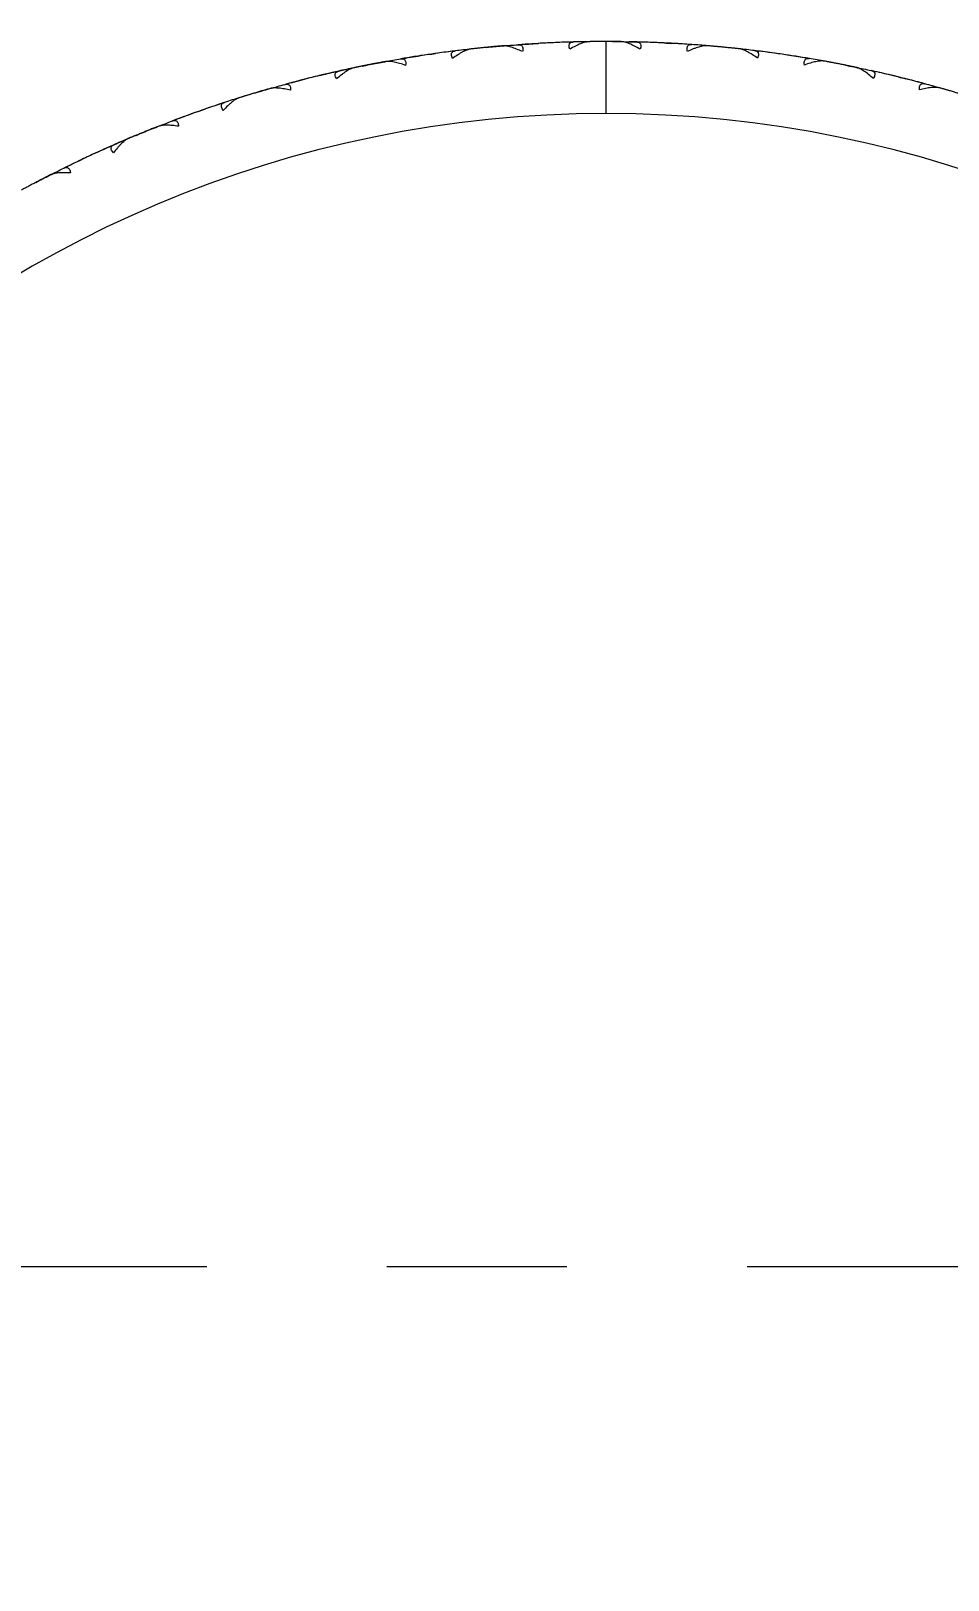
# Model space of a CAD drawing. Extents: x 1661 to 2451, y 0 to 579.
# Drawn here: x 2159.01 to 2171.74, y 520.37 to 541.87 of the extents above; entities that cross this region are included whole.
import ezdxf

# ---------------------------------------------------------------- set-up
doc = ezdxf.new("R2010")
doc.units = 0
doc.header["$LTSCALE"] = 10
doc.header["$MEASUREMENT"] = 0
doc.header["$PDMODE"] = 3
doc.header["$PDSIZE"] = -10
doc.linetypes.add('CENTER', pattern=[2, 1.25, -0.25, 0.25, -0.25])
doc.layers.get('0').update_dxf_attribs({"linetype": 'CONTINUOUS'})
doc.layers.get('DEFPOINTS').update_dxf_attribs({"linetype": 'CONTINUOUS'})
doc.layers.add('1', color=7, linetype='CONTINUOUS')
doc.layers.add('BODY', color=7, linetype='CONTINUOUS')
doc.layers.add('2', color=7, linetype='CONTINUOUS', true_color=0xffffff)
doc.styles.add('Daelim Dimension', font='NanumGothic.ttf')
doc.dimstyles.new('DEFAULT', dxfattribs={"dimscale": 2, "dimtxt": 2, "dimasz": 2, "dimexe": 0, "dimexo": 2, "dimgap": 1, "dimtad": 1, "dimdec": 0, "dimzin": 9, "dimdsep": 46, "dimtxsty": 'Daelim Dimension', "dimcen": 0.5, "dimclrd": 5, "dimclre": 5, "dimclrt": 256, "dimadec": 1, "dimazin": 0, "dimtfac": 1, "dimtdec": 0, "dimtix": 1, "dimtmove": 0, "dimatfit": 3, "dimfxl": 1, "dimtolj": 1, "dimtzin": 1, "dimlwd": 9, "dimlwe": 9, "dimarcsym": 0})

# ---------------------------------------------------------------- blocks, each defined once
blk = doc.blocks.new('*D4')
at = {"color": 5, "lineweight": 9, "ltscale": 0.5, "transparency": 16777216}
for p, q in [((2017.276, 520.671), (2017.276, 490.276)), ((2189.649, 520.674), (2189.649, 490.276)), ((2021.276, 492.276), (2185.649, 492.276))]:
    blk.add_line(p, q, dxfattribs=at)
at = {"color": 5, "ltscale": 0.5, "transparency": 16777216}
for points in [[(2021.276, 492.943), (2021.276, 491.609), (2017.276, 492.276)], [(2185.649, 492.943), (2185.649, 491.609), (2189.649, 492.276)]]:
    blk.add_solid(points, dxfattribs=at)
at = {"layer": 'DEFPOINTS', "color": 0, "ltscale": 0.5, "transparency": 16777216}
for p in [(2017.276, 524.671), (2189.649, 524.674), (2189.649, 492.276)]:
    blk.add_point(p, dxfattribs=at)
at = {"color": 7, "ltscale": 0.5, "transparency": 16777216, "insert": (2103.463, 499.67), "char_height": 10, "attachment_point": 5, "style": 'Daelim Dimension'}
blk.add_mtext('\\A1;172', dxfattribs=at)

msp = doc.modelspace()

# ---------------------------------------------------------------- linework, layer by layer
at = {"layer": '1', "color": 7, "linetype": 'Continuous', "lineweight": 13}
for start, end in [(0, 152.7834), (207.2194, 0)]:
    msp.add_arc((2167.149, 524.674), 22, start, end, dxfattribs=at)
at = {"layer": '1', "color": 7, "linetype": 'Continuous', "lineweight": 18}
msp.add_arc((2167.149, 524.674), 17, 252.7341, 349.8834, dxfattribs=at)
at = {"layer": '2', "color": 7, "linetype": 'Continuous', "lineweight": 13}
msp.add_line((2166.989, 540.722), (2166.989, 541.722), dxfattribs=at)
at = {"layer": '2', "color": 7, "linetype": 'Continuous', "lineweight": 18}
msp.add_line((2170.465, 541.363), (2170.464, 541.363), dxfattribs=at)
for centre, start, end in [((2166.989, 524.722), 97.0664, 99.6536), ((2166.989, 524.722), 91.5264, 94.1136), ((2166.989, 524.722, 0), 85.9864, 88.5736), ((2166.989, 524.722, 0), 80.4464, 83.0336), ((2166.989, 524.722), 102.6064, 105.1936), ((2166.989, 524.722, 0), 74.9064, 77.4936), ((2166.989, 524.722), 108.1464, 110.7336), ((2166.989, 524.722), 113.6864, 116.2736)]:
    msp.add_arc(centre, 17, start, end, dxfattribs=at)
at = {"layer": '2', "color": 7, "linetype": 'Continuous', "lineweight": 13}
for start, end in [(90, 270), (270, 90)]:
    msp.add_arc((2166.989, 524.722), 16, start, end, dxfattribs=at)
at = {"layer": '2', "color": 7, "linetype": 'Continuous', "lineweight": 18}
for points, knots in [([(2164.878, 541.59), (2164.871, 541.59), (2164.785, 541.579), (2164.7, 541.567), (2164.621, 541.556)], [0, 0, 0, 0, 0.078831, 1, 1, 1, 1]), ([(2165.108, 541.618), (2165.093, 541.616), (2165.076, 541.611), (2165.039, 541.598), (2165.019, 541.589), (2164.987, 541.571), (2164.976, 541.565), (2164.953, 541.552), (2164.942, 541.545), (2164.907, 541.522), (2164.882, 541.505), (2164.857, 541.487)], [0, 0, 0, 0, 0.25, 0.25, 0.5, 0.5, 0.625, 0.625, 0.75, 0.75, 1, 1, 1, 1]), ([(2165.829, 541.582), (2165.801, 541.595), (2165.774, 541.607), (2165.722, 541.627), (2165.697, 541.636), (2165.651, 541.65), (2165.63, 541.655), (2165.59, 541.662), (2165.573, 541.663), (2165.557, 541.662)], [0, 0, 0, 0, 0.25, 0.25, 0.5, 0.5, 0.75, 0.75, 1, 1, 1, 1]), ([(2166.516, 541.715), (2166.509, 541.715), (2166.423, 541.713), (2166.337, 541.71), (2166.258, 541.706)], [0, 0, 0, 0, 0.078831, 1, 1, 1, 1]), ([(2166.748, 541.72), (2166.733, 541.72), (2166.716, 541.717), (2166.678, 541.707), (2166.657, 541.7), (2166.623, 541.686), (2166.612, 541.681), (2166.588, 541.67), (2166.576, 541.664), (2166.538, 541.645), (2166.512, 541.63), (2166.485, 541.614)], [0, 0, 0, 0, 0.25, 0.25, 0.5, 0.5, 0.625, 0.625, 0.75, 0.75, 1, 1, 1, 1]), ([(2167.462, 541.615), (2167.435, 541.631), (2167.41, 541.645), (2167.36, 541.671), (2167.336, 541.682), (2167.292, 541.7), (2167.271, 541.707), (2167.232, 541.718), (2167.215, 541.72), (2167.199, 541.721)], [0, 0, 0, 0, 0.25, 0.25, 0.5, 0.5, 0.75, 0.75, 1, 1, 1, 1]), ([(2167.69, 541.707), (2167.612, 541.711), (2167.486, 541.715), (2167.359, 541.718), (2167.31, 541.719)], [0, 0, 0, 0, 0.613803, 1, 1, 1, 1]), ([(2168.159, 541.682), (2168.152, 541.682), (2168.066, 541.688), (2167.98, 541.693), (2167.901, 541.697)], [0, 0, 0, 0, 0.078752, 1, 1, 1, 1]), ([(2168.39, 541.664), (2168.375, 541.665), (2168.358, 541.664), (2168.319, 541.658), (2168.297, 541.653), (2168.263, 541.642), (2168.251, 541.638), (2168.226, 541.629), (2168.213, 541.625), (2168.174, 541.609), (2168.147, 541.597), (2168.119, 541.584)], [0, 0, 0, 0, 0.25, 0.25, 0.5, 0.5, 0.625, 0.625, 0.75, 0.75, 1, 1, 1, 1]), ([(2169.091, 541.491), (2169.066, 541.509), (2169.041, 541.526), (2168.995, 541.556), (2168.972, 541.569), (2168.929, 541.591), (2168.909, 541.601), (2168.872, 541.615), (2168.855, 541.619), (2168.84, 541.621)], [0, 0, 0, 0, 0.25, 0.25, 0.5, 0.5, 0.75, 0.75, 1, 1, 1, 1]), ([(2163.486, 541.357), (2163.471, 541.354), (2163.455, 541.348), (2163.419, 541.331), (2163.4, 541.32), (2163.37, 541.3), (2163.359, 541.292), (2163.338, 541.277), (2163.327, 541.269), (2163.294, 541.243), (2163.272, 541.224), (2163.248, 541.203)], [0, 0, 0, 0, 0.25, 0.25, 0.5, 0.5, 0.625, 0.625, 0.75, 0.75, 1, 1, 1, 1]), ([(2164.207, 541.391), (2164.178, 541.402), (2164.149, 541.411), (2164.096, 541.426), (2164.071, 541.432), (2164.023, 541.442), (2164.001, 541.445), (2163.961, 541.448), (2163.944, 541.447), (2163.929, 541.444)], [0, 0, 0, 0, 0.25, 0.25, 0.5, 0.5, 0.75, 0.75, 1, 1, 1, 1]), ([(2169.791, 541.489), (2169.784, 541.491), (2169.699, 541.505), (2169.614, 541.518), (2169.535, 541.53)], [0, 0, 0, 0, 0.078751, 1, 1, 1, 1]), ([(2170.019, 541.45), (2170.004, 541.452), (2169.987, 541.453), (2169.948, 541.45), (2169.926, 541.447), (2169.89, 541.44), (2169.878, 541.437), (2169.852, 541.431), (2169.839, 541.427), (2169.799, 541.416), (2169.771, 541.407), (2169.741, 541.396)], [0, 0, 0, 0, 0.25, 0.25, 0.5, 0.5, 0.625, 0.625, 0.75, 0.75, 1, 1, 1, 1]), ([(2170.7, 541.209), (2170.677, 541.23), (2170.654, 541.249), (2170.61, 541.283), (2170.589, 541.299), (2170.549, 541.325), (2170.53, 541.337), (2170.494, 541.354), (2170.477, 541.36), (2170.462, 541.363)], [0, 0, 0, 0, 0.25, 0.25, 0.5, 0.5, 0.75, 0.75, 1, 1, 1, 1]), ([(2163.007, 541.249), (2163.084, 541.268), (2163.211, 541.297), (2163.339, 541.326), (2163.388, 541.336)], [0, 0, 0, 0, 0.610047, 1, 1, 1, 1]), ([(2171.396, 541.141), (2171.39, 541.142), (2171.307, 541.165), (2171.223, 541.186), (2171.146, 541.206)], [0, 0, 0, 0, 0.078751, 1, 1, 1, 1]), ([(2161.896, 540.941), (2161.882, 540.937), (2161.866, 540.929), (2161.833, 540.909), (2161.815, 540.896), (2161.786, 540.873), (2161.777, 540.865), (2161.757, 540.847), (2161.747, 540.838), (2161.717, 540.809), (2161.696, 540.788), (2161.675, 540.765)], [0, 0, 0, 0, 0.25, 0.25, 0.5, 0.5, 0.625, 0.625, 0.75, 0.75, 1, 1, 1, 1]), ([(2162.611, 541.045), (2162.58, 541.052), (2162.551, 541.059), (2162.497, 541.069), (2162.471, 541.073), (2162.423, 541.077), (2162.401, 541.078), (2162.361, 541.077), (2162.343, 541.075), (2162.329, 541.071)], [0, 0, 0, 0, 0.25, 0.25, 0.5, 0.5, 0.75, 0.75, 1, 1, 1, 1]), ([(2171.62, 541.079), (2171.606, 541.083), (2171.588, 541.085), (2171.549, 541.086), (2171.527, 541.085), (2171.491, 541.082), (2171.478, 541.08), (2171.452, 541.076), (2171.439, 541.074), (2171.397, 541.066), (2171.368, 541.06), (2171.338, 541.053)], [0, 0, 0, 0, 0.25, 0.25, 0.5, 0.5, 0.625, 0.625, 0.75, 0.75, 1, 1, 1, 1]), ([(2161.675, 540.87), (2161.669, 540.868), (2161.587, 540.841), (2161.505, 540.814), (2161.43, 540.788)], [0, 0, 0, 0, 0.078831, 1, 1, 1, 1]), ([(2161.055, 540.546), (2161.024, 540.551), (2160.995, 540.554), (2160.94, 540.559), (2160.914, 540.56), (2160.865, 540.56), (2160.843, 540.559), (2160.803, 540.554), (2160.786, 540.55), (2160.772, 540.545)], [0, 0, 0, 0, 0.25, 0.25, 0.5, 0.5, 0.75, 0.75, 1, 1, 1, 1]), ([(2159.905, 540.176), (2159.977, 540.209), (2160.096, 540.262), (2160.216, 540.315), (2160.263, 540.335)], [0, 0, 0, 0, 0.610047, 1, 1, 1, 1]), ([(2160.354, 540.374), (2160.34, 540.368), (2160.325, 540.359), (2160.294, 540.335), (2160.277, 540.321), (2160.251, 540.295), (2160.243, 540.286), (2160.225, 540.267), (2160.216, 540.257), (2160.188, 540.225), (2160.17, 540.202), (2160.151, 540.177)], [0, 0, 0, 0, 0.25, 0.25, 0.5, 0.5, 0.625, 0.625, 0.75, 0.75, 1, 1, 1, 1]), ([(2159.555, 539.899), (2159.524, 539.901), (2159.495, 539.901), (2159.439, 539.901), (2159.413, 539.9), (2159.365, 539.895), (2159.343, 539.892), (2159.304, 539.883), (2159.287, 539.877), (2159.274, 539.87)], [0, 0, 0, 0, 0.25, 0.25, 0.5, 0.5, 0.75, 0.75, 1, 1, 1, 1])]:
    msp.add_open_spline(points, degree=3, knots=knots, dxfattribs=at)
for points in [[(2164.857, 541.487), (2164.848, 541.507), (2164.838, 541.543), (2164.851, 541.579), (2164.879, 541.59), (2164.897, 541.593)], [(2165.227, 541.63), (2165.191, 541.627), (2165.117, 541.619), (2165.007, 541.606), (2164.934, 541.597), (2164.897, 541.593)], [(2165.333, 541.641), (2165.298, 541.638), (2165.263, 541.634), (2165.228, 541.63)], [(2165.333, 541.641), (2165.368, 541.645), (2165.403, 541.648), (2165.438, 541.651)], [(2165.438, 541.651), (2165.475, 541.654), (2165.548, 541.661), (2165.659, 541.67), (2165.732, 541.675), (2165.769, 541.678)], [(2165.769, 541.678), (2165.788, 541.679), (2165.817, 541.674), (2165.837, 541.64), (2165.834, 541.604), (2165.829, 541.582)], [(2165.774, 541.679), (2165.866, 541.685), (2165.957, 541.691), (2166.047, 541.696)], [(2166.152, 541.701), (2166.117, 541.7), (2166.082, 541.698), (2166.047, 541.696)], [(2166.257, 541.706), (2166.222, 541.705), (2166.187, 541.703), (2166.152, 541.701)], [(2166.485, 541.614), (2166.478, 541.635), (2166.472, 541.672), (2166.488, 541.707), (2166.517, 541.715), (2166.536, 541.716)], [(2166.868, 541.721), (2166.831, 541.721), (2166.757, 541.72), (2166.647, 541.719), (2166.573, 541.717), (2166.536, 541.716)], [(2166.974, 541.722), (2166.939, 541.722), (2166.903, 541.722), (2166.868, 541.721)], [(2166.989, 541.722), (2166.984, 541.722), (2166.979, 541.722), (2166.974, 541.722)], [(2167.08, 541.722), (2167.049, 541.722), (2167.019, 541.722), (2166.989, 541.722)], [(2167.08, 541.722), (2167.117, 541.721), (2167.19, 541.721), (2167.301, 541.719), (2167.375, 541.718), (2167.412, 541.717)], [(2167.412, 541.717), (2167.431, 541.716), (2167.459, 541.707), (2167.476, 541.673), (2167.47, 541.636), (2167.462, 541.615)], [(2167.795, 541.703), (2167.76, 541.704), (2167.725, 541.706), (2167.69, 541.707)], [(2167.795, 541.703), (2167.83, 541.701), (2167.865, 541.699), (2167.9, 541.697)], [(2168.119, 541.584), (2168.113, 541.606), (2168.111, 541.642), (2168.13, 541.676), (2168.16, 541.682), (2168.179, 541.68)], [(2168.51, 541.654), (2168.473, 541.657), (2168.399, 541.663), (2168.289, 541.672), (2168.215, 541.678), (2168.179, 541.68)], [(2168.615, 541.644), (2168.58, 541.647), (2168.545, 541.651), (2168.51, 541.654)], [(2168.72, 541.633), (2168.685, 541.637), (2168.65, 541.641), (2168.615, 541.644)], [(2169.051, 541.596), (2169.014, 541.601), (2168.94, 541.61), (2168.83, 541.622), (2168.757, 541.63), (2168.721, 541.633)], [(2169.051, 541.596), (2169.069, 541.594), (2169.097, 541.583), (2169.11, 541.546), (2169.1, 541.511), (2169.091, 541.491)], [(2169.327, 541.56), (2169.241, 541.572), (2169.154, 541.584), (2169.067, 541.594)], [(2163.603, 541.381), (2163.567, 541.374), (2163.495, 541.359), (2163.387, 541.336), (2163.314, 541.32), (2163.278, 541.312)], [(2163.603, 541.381), (2163.638, 541.388), (2163.672, 541.395), (2163.707, 541.402)], [(2163.707, 541.402), (2163.742, 541.409), (2163.776, 541.416), (2163.811, 541.422)], [(2163.811, 541.422), (2163.847, 541.429), (2163.92, 541.443), (2164.029, 541.462), (2164.101, 541.475), (2164.138, 541.481)], [(2164.138, 541.481), (2164.156, 541.484), (2164.186, 541.481), (2164.209, 541.45), (2164.21, 541.413), (2164.207, 541.391)], [(2164.143, 541.482), (2164.233, 541.497), (2164.323, 541.512), (2164.413, 541.526)], [(2164.517, 541.541), (2164.482, 541.536), (2164.448, 541.531), (2164.413, 541.526)], [(2164.517, 541.541), (2164.552, 541.546), (2164.586, 541.551), (2164.621, 541.556)], [(2169.431, 541.546), (2169.396, 541.551), (2169.362, 541.556), (2169.327, 541.56)], [(2169.535, 541.53), (2169.5, 541.535), (2169.466, 541.541), (2169.431, 541.546)], [(2169.741, 541.396), (2169.738, 541.418), (2169.739, 541.455), (2169.762, 541.486), (2169.792, 541.489), (2169.81, 541.486)], [(2170.137, 541.428), (2170.101, 541.435), (2170.028, 541.448), (2169.919, 541.468), (2169.847, 541.48), (2169.81, 541.486)], [(2170.241, 541.408), (2170.207, 541.415), (2170.172, 541.421), (2170.137, 541.428)], [(2170.345, 541.387), (2170.31, 541.394), (2170.276, 541.401), (2170.241, 541.408)], [(2170.345, 541.387), (2170.381, 541.38), (2170.453, 541.365), (2170.562, 541.342), (2170.634, 541.327), (2170.67, 541.319)], [(2162.538, 541.129), (2162.627, 541.153), (2162.715, 541.176), (2162.802, 541.198)], [(2162.905, 541.224), (2162.871, 541.216), (2162.837, 541.207), (2162.803, 541.199)], [(2163.007, 541.249), (2162.973, 541.241), (2162.939, 541.233), (2162.905, 541.224)], [(2163.248, 541.203), (2163.237, 541.222), (2163.224, 541.257), (2163.234, 541.294), (2163.26, 541.308), (2163.278, 541.312)], [(2170.67, 541.319), (2170.688, 541.314), (2170.715, 541.3), (2170.724, 541.263), (2170.711, 541.229), (2170.7, 541.209)], [(2170.941, 541.256), (2170.857, 541.276), (2170.772, 541.296), (2170.686, 541.315)], [(2171.044, 541.231), (2171.01, 541.24), (2170.976, 541.248), (2170.942, 541.256)], [(2171.044, 541.231), (2171.078, 541.223), (2171.112, 541.214), (2171.146, 541.206)], [(2171.338, 541.053), (2171.337, 541.075), (2171.342, 541.111), (2171.367, 541.14), (2171.397, 541.14), (2171.415, 541.135)], [(2162.011, 540.977), (2161.975, 540.966), (2161.905, 540.944), (2161.799, 540.911), (2161.729, 540.888), (2161.694, 540.876)], [(2162.112, 541.007), (2162.078, 540.997), (2162.045, 540.987), (2162.011, 540.977)], [(2162.112, 541.007), (2162.146, 541.018), (2162.18, 541.028), (2162.214, 541.038)], [(2162.214, 541.038), (2162.249, 541.048), (2162.32, 541.068), (2162.426, 541.098), (2162.498, 541.118), (2162.533, 541.128)], [(2162.533, 541.128), (2162.551, 541.133), (2162.581, 541.132), (2162.607, 541.104), (2162.612, 541.067), (2162.611, 541.045)], [(2171.735, 541.046), (2171.7, 541.056), (2171.629, 541.076), (2171.522, 541.106), (2171.451, 541.126), (2171.415, 541.135)], [(2160.975, 540.623), (2161.061, 540.655), (2161.146, 540.687), (2161.231, 540.717)], [(2161.331, 540.753), (2161.298, 540.741), (2161.265, 540.729), (2161.232, 540.717)], [(2161.331, 540.753), (2161.364, 540.764), (2161.397, 540.776), (2161.43, 540.787)], [(2161.675, 540.765), (2161.662, 540.783), (2161.646, 540.816), (2161.651, 540.854), (2161.676, 540.871), (2161.694, 540.876)], [(2160.563, 540.461), (2160.595, 540.474), (2160.628, 540.487), (2160.661, 540.5)], [(2160.661, 540.5), (2160.695, 540.514), (2160.764, 540.541), (2160.867, 540.581), (2160.936, 540.608), (2160.97, 540.621)], [(2160.97, 540.621), (2160.988, 540.628), (2161.018, 540.63), (2161.046, 540.604), (2161.054, 540.568), (2161.055, 540.546)], [(2160.151, 540.177), (2160.136, 540.194), (2160.117, 540.225), (2160.119, 540.263), (2160.142, 540.282), (2160.159, 540.29)], [(2160.465, 540.42), (2160.431, 540.406), (2160.363, 540.378), (2160.261, 540.334), (2160.193, 540.305), (2160.159, 540.29)], [(2160.465, 540.42), (2160.497, 540.434), (2160.53, 540.447), (2160.563, 540.461)], [(2159.468, 539.968), (2159.55, 540.008), (2159.632, 540.048), (2159.714, 540.087)], [(2159.81, 540.132), (2159.778, 540.117), (2159.746, 540.102), (2159.714, 540.087)], [(2159.905, 540.176), (2159.873, 540.161), (2159.841, 540.146), (2159.81, 540.132)], [(2159.167, 539.816), (2159.2, 539.833), (2159.265, 539.866), (2159.364, 539.916), (2159.43, 539.949), (2159.463, 539.966)], [(2159.463, 539.966), (2159.48, 539.974), (2159.51, 539.98), (2159.541, 539.956), (2159.552, 539.921), (2159.555, 539.899)], [(2159.073, 539.767), (2159.069, 539.764), (2159.064, 539.762), (2159.06, 539.76)], [(2159.073, 539.767), (2159.105, 539.783), (2159.136, 539.8), (2159.167, 539.816)]]:
    msp.add_open_spline(points, degree=3, dxfattribs=at)
for points, weights in [([(2165.557, 541.662), (2165.333, 541.643), (2165.108, 541.618)], [1, 0.999911891421, 1]), ([(2166.989, 541.722), (2166.868, 541.722), (2166.748, 541.72)], [1, 0.999974981848, 1]), ([(2167.199, 541.721), (2167.094, 541.722), (2166.989, 541.722)], [1, 0.999980773958, 1]), ([(2168.84, 541.621), (2168.615, 541.645), (2168.39, 541.664)], [1, 0.999911891472, 1]), ([(2163.929, 541.444), (2163.707, 541.404), (2163.486, 541.357)], [1, 0.999911891414, 1]), ([(2170.462, 541.363), (2170.241, 541.409), (2170.019, 541.45)], [1, 0.99991189141, 1]), ([(2162.329, 541.071), (2162.112, 541.009), (2161.896, 540.941)], [1, 0.999911891458, 1]), ([(2172.053, 540.95), (2171.837, 541.017), (2171.62, 541.079)], [1, 0.999911891407, 1]), ([(2160.772, 540.545), (2160.562, 540.462), (2160.354, 540.374)], [1, 0.999911891426, 1]), ([(2159.274, 539.87), (2159.073, 539.768), (2158.874, 539.66)], [1, 0.999911891414, 1])]:
    msp.add_rational_spline(points, weights, degree=2, dxfattribs=at)
at = {"layer": 'BODY', "color": 1, "linetype": 'CENTER', "lineweight": 5}
msp.add_line((2008.946, 524.722), (2195.539, 524.722), dxfattribs=at)

# ---------------------------------------------------------------- dimensions: what is measured, and where the dimension line sits
at = {"color": 5, "ltscale": 0.5}
dim = msp.add_linear_dim(base=(2189.649, 492.276), p1=(2017.276, 524.671), p2=(2189.649, 524.674), dimstyle='DEFAULT', override={"dimtxt": 5, "dimexe": 1, "dimclrt": 7}, dxfattribs=at)
dim.commit()
dim.dimension.update_dxf_attribs({"geometry": '*D4', "text_midpoint": (2103.463, 499.67)})

doc.saveas('drawing.dxf')
